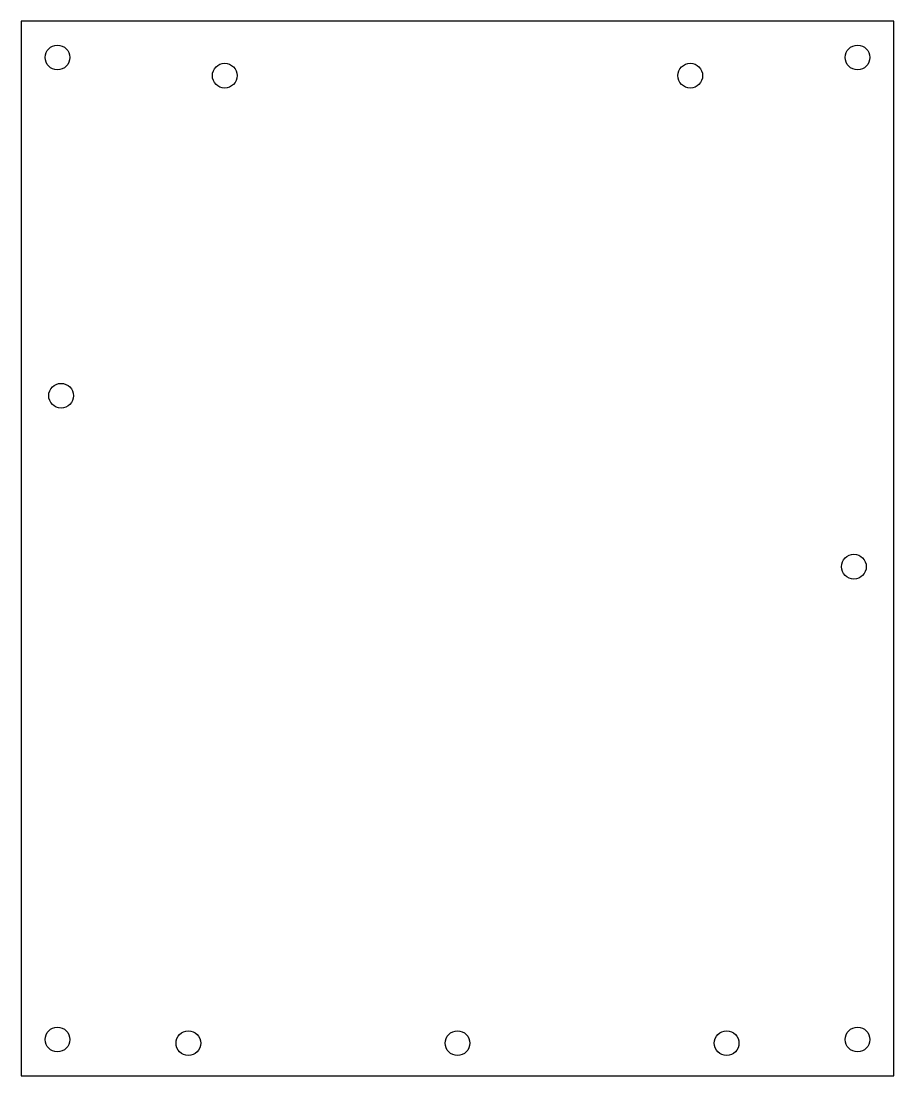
# Model space of a CAD drawing. Header units: millimetres. Extents: x 0 to 120, y 0 to 145.
import ezdxf

# ---------------------------------------------------------------- set-up
doc = ezdxf.new("R2010")
doc.units = ezdxf.units.MM

msp = doc.modelspace()

# ---------------------------------------------------------------- linework, layer by layer
at = {"layer": 'HOLES'}
for centre in [(5, 140), (115, 140), (28, 137.5), (92, 137.5), (5.5, 93.5), (114.5, 70), (5, 5), (23, 4.5), (60, 4.5), (97, 4.5), (115, 5)]:
    msp.add_circle(centre, 1.7, dxfattribs=at)
at = {"layer": 'OUTLINE'}
for p, q in [((120, 145), (0, 145)), ((0, 145), (0, 0)), ((120, 0), (120, 145)), ((0, 0), (120, 0))]:
    msp.add_line(p, q, dxfattribs=at)

doc.saveas('drawing.dxf')
